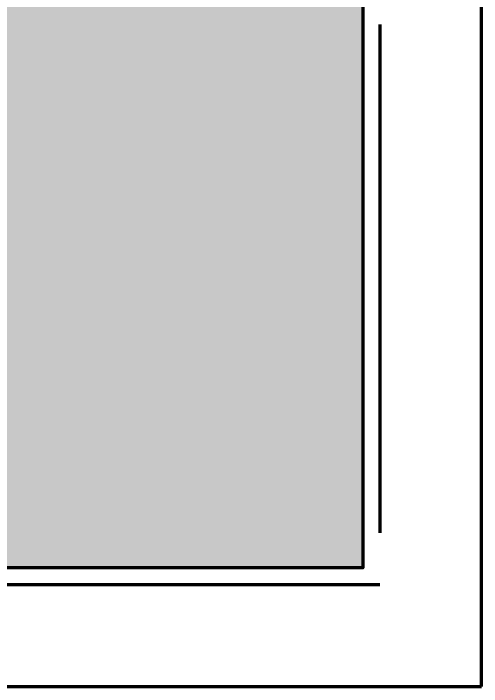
# Model space of a CAD drawing. Header units: millimetres. Extents: x 0 to 152, y 1 to 58.
# Drawn here: x 113.67 to 123.41, y 23.8 to 37.81 of the extents above; entities that cross this region are included whole.
import ezdxf

# ---------------------------------------------------------------- set-up
doc = ezdxf.new("R2010")
doc.units = ezdxf.units.MM
doc.linetypes.add('DASH_30_4', pattern=[11.994444, 10.583333, -1.411111])
doc.layers.add('FILL', color=7, linetype='Continuous')
doc.layers.add('LINES', color=7, linetype='Continuous')

msp = doc.modelspace()

# ---------------------------------------------------------------- hatches: boundary and pattern name
at = {"layer": 'FILL'}
for points in [[(103.992, 49.25), (120.968, 49.25), (120.968, 37.719), (103.992, 37.719)], [(103.992, 37.772), (120.968, 37.772), (120.968, 26.241), (103.992, 26.241)]]:
    msp.add_hatch(color=7, dxfattribs=at).paths.add_polyline_path(points)

# ---------------------------------------------------------------- linework, layer by layer
at = {"layer": 'LINES', "lineweight": 106, "true_color": 0xff00ff}
for p, q in [((123.411, 23.798), (123.411, 56.28)), ((16.933, 23.798), (123.411, 23.798))]:
    msp.add_line(p, q, dxfattribs=at)
at = {"layer": 'LINES', "linetype": 'DASH_30_4', "lineweight": 106, "true_color": 0x0000ff}
msp.add_lwpolyline([(19.05, 49.577), (121.294, 49.577), (121.294, 25.915), (19.05, 25.915)], close=True, dxfattribs=at)
at = {"layer": 'LINES', "lineweight": 70}
msp.add_lwpolyline([(19.403, 49.224), (120.941, 49.224), (120.941, 26.267), (19.403, 26.267)], close=True, dxfattribs=at)

doc.saveas('drawing.dxf')
